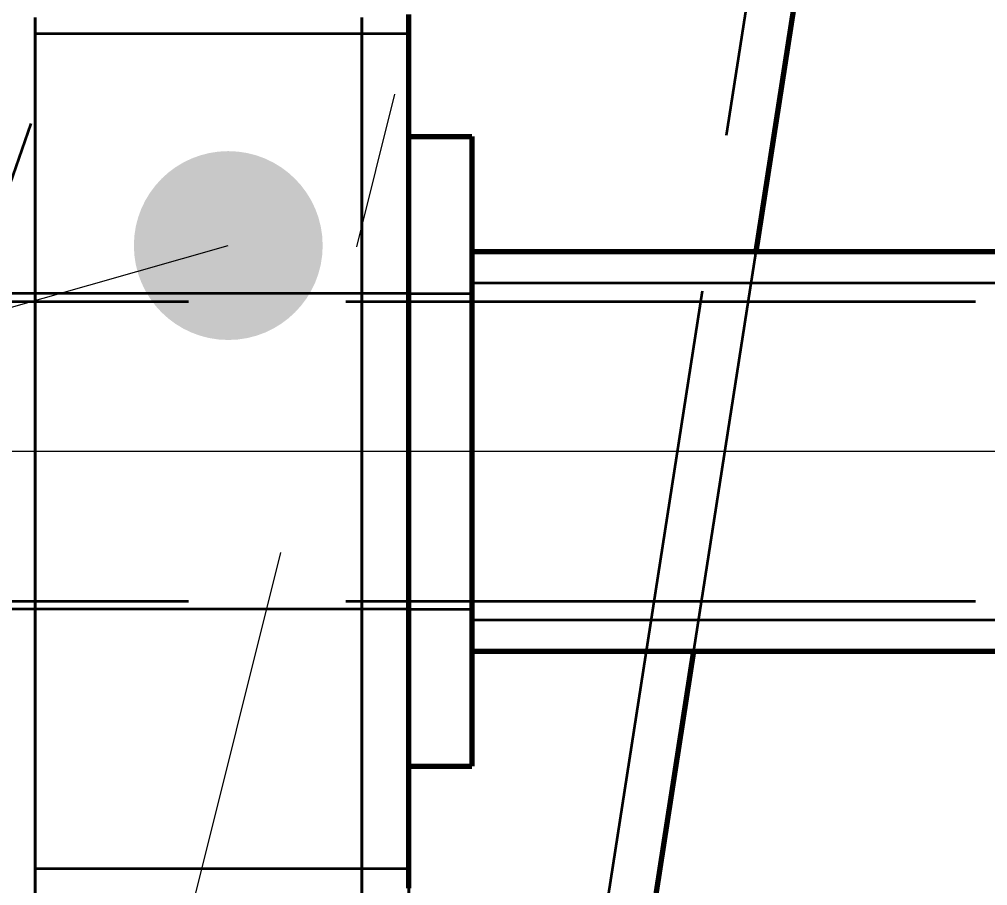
# Model space of a CAD drawing. Header units: millimetres. Extents: x 0 to 2208, y 0 to 420.
# Drawn here: x 70.41 to 76.56, y 156.01 to 161.51 of the extents above; entities that cross this region are included whole.
import ezdxf

# ---------------------------------------------------------------- set-up
doc = ezdxf.new("R2010")
doc.units = ezdxf.units.MM
doc.linetypes.add('IRAM-E-TRAZOS', pattern=[5, 4, -1])
doc.linetypes.add('IRAM-F-TRAZO-PUNTO', pattern=[20, 15, -2, 1, -2])
for name, color, linetype, lineweight in [('01-VISIBLE', 7, 'CONTINUOUS', 70), ('02-OCULTA', 4, 'IRAM-E-TRAZOS', 35), ('03-EJE', 1, 'IRAM-F-TRAZO-PUNTO', 18), ('04-COTA', 3, 'CONTINUOUS', 18), ('08-FINA', 5, 'CONTINUOUS', 18)]:
    doc.layers.add(name, color=color, linetype=linetype, lineweight=lineweight)
doc.styles.add('ISO3098', font='isocpeur.ttf')
doc.dimstyles.new('FLAMA-IRAM', dxfattribs={"dimtxt": 3.5, "dimasz": 3.5, "dimexe": 2, "dimexo": 1.5, "dimgap": 1, "dimtad": 1, "dimdec": 1, "dimtxsty": 'ISO3098', "dimblk": 'IRAM_FLECHA', "dimblk1": 'IRAM_FLECHA', "dimblk2": 'IRAM_FLECHA', "dimcen": 2.5, "dimclrd": 256, "dimclre": 256, "dimclrt": 256, "dimazin": 3, "dimtfac": 1, "dimtmove": 0, "dimatfit": 3, "dimlwd": 18, "dimlwe": 18})

# ---------------------------------------------------------------- blocks, each defined once
blk = doc.blocks.new('IRAM_FLECHA')
blk.add_solid([(0, 0), (-1, 0.125), (-1, -0.125)])

msp = doc.modelspace()

# ---------------------------------------------------------------- hatches: boundary and pattern name
at = {"layer": '08-FINA'}
h = msp.add_hatch(color=7, dxfattribs=at)
h.dxf.hatch_style = 1
edge = h.paths.add_edge_path()
edge.add_arc((71.736, 160.0733), 0.6, 0, 360)

# ---------------------------------------------------------------- linework, layer by layer
at = {"layer": '01-VISIBLE'}
for p, q in [((76.5609, 169.4987), (75.0883, 160.0359)), ((72.8841, 160.7659), (73.2841, 160.7659)), ((73.2841, 160.0359), (107.6841, 160.0359)), ((73.2841, 157.4959), (107.6841, 157.4959)), ((74.6931, 157.4959), (73.4952, 149.798)), ((72.8841, 156.7659), (73.2841, 156.7659))]:
    msp.add_line(p, q, dxfattribs=at)
for points in [[(72.8841, 155.9909), (72.8841, 156.0659), (72.8841, 156.1409), (72.8841, 156.2159), (72.8841, 156.2909), (72.8841, 156.3659), (72.8841, 156.4409), (72.8841, 156.5159), (72.8841, 156.5909), (72.8841, 156.6659), (72.8841, 156.7409), (72.8841, 156.8159), (72.8841, 156.8909), (72.8841, 156.9659), (72.8841, 157.0409), (72.8841, 157.1159), (72.8841, 157.1909), (72.8841, 157.2659), (72.8841, 157.3409), (72.8841, 157.4159), (72.8841, 157.4909), (72.8841, 157.5659), (72.8841, 157.6409), (72.8841, 157.7159), (72.8841, 157.7909), (72.8841, 157.8659), (72.8841, 157.9409), (72.8841, 158.0159), (72.8841, 158.0909), (72.8841, 158.1659), (72.8841, 158.2409), (72.8841, 158.3159), (72.8841, 158.3909), (72.8841, 158.4659), (72.8841, 158.5409), (72.8841, 158.6159), (72.8841, 158.6909), (72.8841, 158.7659), (72.8841, 158.8409), (72.8841, 158.9159), (72.8841, 158.9909), (72.8841, 159.0659), (72.8841, 159.1409), (72.8841, 159.2159), (72.8841, 159.2909), (72.8841, 159.3659), (72.8841, 159.4409), (72.8841, 159.5159), (72.8841, 159.5909), (72.8841, 159.6659), (72.8841, 159.7409), (72.8841, 159.8159), (72.8841, 159.8909), (72.8841, 159.9659), (72.8841, 160.0409), (72.8841, 160.1159), (72.8841, 160.1909), (72.8841, 160.2659), (72.8841, 160.3409), (72.8841, 160.4159), (72.8841, 160.4909), (72.8841, 160.5659), (72.8841, 160.6409), (72.8841, 160.7159), (72.8841, 160.7909), (72.8841, 160.8659), (72.8841, 160.9409), (72.8841, 161.0159), (72.8841, 161.0909), (72.8841, 161.1659), (72.8841, 161.2409), (72.8841, 161.3159), (72.8841, 161.3909), (72.8841, 161.4659), (72.8841, 161.5409)], [(73.2841, 160.7659), (73.2841, 160.7159), (73.2841, 160.6659), (73.2841, 160.6159), (73.2841, 160.5659), (73.2841, 160.5159), (73.2841, 160.4659), (73.2841, 160.4159), (73.2841, 160.3659), (73.2841, 160.3159), (73.2841, 160.2659), (73.2841, 160.2159), (73.2841, 160.1659), (73.2841, 160.1159), (73.2841, 160.0659), (73.2841, 160.0159), (73.2841, 159.9659), (73.2841, 159.9159), (73.2841, 159.8659), (73.2841, 159.8159), (73.2841, 159.7659), (73.2841, 159.7159), (73.2841, 159.6659), (73.2841, 159.6159), (73.2841, 159.5659), (73.2841, 159.5159), (73.2841, 159.4659), (73.2841, 159.4159), (73.2841, 159.3659), (73.2841, 159.3159), (73.2841, 159.2659), (73.2841, 159.2159), (73.2841, 159.1659), (73.2841, 159.1159), (73.2841, 159.0659), (73.2841, 159.0159), (73.2841, 158.9659), (73.2841, 158.9159), (73.2841, 158.8659), (73.2841, 158.8159), (73.2841, 158.7659), (73.2841, 158.7159), (73.2841, 158.6659), (73.2841, 158.6159), (73.2841, 158.5659), (73.2841, 158.5159), (73.2841, 158.4659), (73.2841, 158.4159), (73.2841, 158.3659), (73.2841, 158.3159), (73.2841, 158.2659), (73.2841, 158.2159), (73.2841, 158.1659), (73.2841, 158.1159), (73.2841, 158.0659), (73.2841, 158.0159), (73.2841, 157.9659), (73.2841, 157.9159), (73.2841, 157.8659), (73.2841, 157.8159), (73.2841, 157.7659), (73.2841, 157.7159), (73.2841, 157.6659), (73.2841, 157.6159), (73.2841, 157.5659), (73.2841, 157.5159), (73.2841, 157.4659), (73.2841, 157.4159), (73.2841, 157.3659), (73.2841, 157.3159), (73.2841, 157.2659), (73.2841, 157.2159), (73.2841, 157.1659), (73.2841, 157.1159), (73.2841, 157.0659), (73.2841, 157.0159), (73.2841, 156.9659), (73.2841, 156.9159), (73.2841, 156.8659), (73.2841, 156.8159), (73.2841, 156.7659)]]:
    msp.add_lwpolyline(points, dxfattribs=at)
at = {"layer": '02-OCULTA'}
for p, q in [((73.7617, 170.2942), (67.1883, 151.3703)), ((76.2844, 169.6652), (73.2041, 149.8704)), ((72.8841, 161.4184), (70.5091, 161.4184)), ((75.0883, 160.0359), (74.6931, 157.4959)), ((73.2841, 159.8359), (107.6841, 159.8359)), ((72.8841, 159.7684), (67.8841, 159.7684)), ((72.8841, 159.7684), (73.2841, 159.7684)), ((67.4841, 159.7184), (113.4841, 159.7184)), ((67.4841, 157.8134), (113.4841, 157.8134)), ((72.8841, 157.7634), (67.8841, 157.7634)), ((72.8841, 157.7634), (73.2841, 157.7634)), ((73.2841, 157.6959), (107.6841, 157.6959)), ((72.8841, 156.1134), (70.5091, 156.1134))]:
    msp.add_line(p, q, dxfattribs=at)
for points in [[(72.8841, 161.5409), (72.8841, 161.4659), (72.8841, 161.3909), (72.8841, 161.3159), (72.8841, 161.2409), (72.8841, 161.1659), (72.8841, 161.0909), (72.8841, 161.0159), (72.8841, 160.9409), (72.8841, 160.8659), (72.8841, 160.7909), (72.8841, 160.7159), (72.8841, 160.6409), (72.8841, 160.5659), (72.8841, 160.4909), (72.8841, 160.4159), (72.8841, 160.3409), (72.8841, 160.2659), (72.8841, 160.1909), (72.8841, 160.1159), (72.8841, 160.0409), (72.8841, 159.9659), (72.8841, 159.8909), (72.8841, 159.8159), (72.8841, 159.7409), (72.8841, 159.6659), (72.8841, 159.5909), (72.8841, 159.5159), (72.8841, 159.4409), (72.8841, 159.3659), (72.8841, 159.2909), (72.8841, 159.2159), (72.8841, 159.1409), (72.8841, 159.0659), (72.8841, 158.9909), (72.8841, 158.9159), (72.8841, 158.8409), (72.8841, 158.7659), (72.8841, 158.6909), (72.8841, 158.6159), (72.8841, 158.5409), (72.8841, 158.4659), (72.8841, 158.3909), (72.8841, 158.3159), (72.8841, 158.2409), (72.8841, 158.1659), (72.8841, 158.0909), (72.8841, 158.0159), (72.8841, 157.9409), (72.8841, 157.8659), (72.8841, 157.7909), (72.8841, 157.7159), (72.8841, 157.6409), (72.8841, 157.5659), (72.8841, 157.4909), (72.8841, 157.4159), (72.8841, 157.3409), (72.8841, 157.2659), (72.8841, 157.1909), (72.8841, 157.1159), (72.8841, 157.0409), (72.8841, 156.9659), (72.8841, 156.8909), (72.8841, 156.8159), (72.8841, 156.7409), (72.8841, 156.6659), (72.8841, 156.5909), (72.8841, 156.5159), (72.8841, 156.4409), (72.8841, 156.3659), (72.8841, 156.2909), (72.8841, 156.2159), (72.8841, 156.1409), (72.8841, 156.0659), (72.8841, 155.9909)], [(70.5091, 155.9569), (70.5091, 156.0099), (70.5091, 156.0629), (70.5091, 156.1159), (70.5091, 156.1689), (70.5091, 156.2219), (70.5091, 156.2749), (70.5091, 156.3279), (70.5091, 156.3809), (70.5091, 156.4339), (70.5091, 156.4869), (70.5091, 156.5399), (70.5091, 156.5929), (70.5091, 156.6459), (70.5091, 156.6989), (70.5091, 156.7519), (70.5091, 156.8049), (70.5091, 156.8579), (70.5091, 156.9109), (70.5091, 156.9639), (70.5091, 157.0169), (70.5091, 157.0699), (70.5091, 157.1229), (70.5091, 157.1759), (70.5091, 157.2289), (70.5091, 157.2819), (70.5091, 157.3349), (70.5091, 157.3879), (70.5091, 157.4409), (70.5091, 157.4939), (70.5091, 157.5469), (70.5091, 157.5999), (70.5091, 157.6529), (70.5091, 157.7059), (70.5091, 157.7589), (70.5091, 157.8119), (70.5091, 157.8649), (70.5091, 157.9179), (70.5091, 157.9709), (70.5091, 158.0239), (70.5091, 158.0769), (70.5091, 158.1299), (70.5091, 158.1829), (70.5091, 158.2359), (70.5091, 158.2889), (70.5091, 158.3419), (70.5091, 158.3949), (70.5091, 158.4479), (70.5091, 158.5009), (70.5091, 158.5539), (70.5091, 158.6069), (70.5091, 158.6599), (70.5091, 158.7129), (70.5091, 158.7659), (70.5091, 158.8189), (70.5091, 158.8719), (70.5091, 158.9249), (70.5091, 158.9779), (70.5091, 159.0309), (70.5091, 159.0839), (70.5091, 159.1369), (70.5091, 159.1899), (70.5091, 159.2429), (70.5091, 159.2959), (70.5091, 159.3489), (70.5091, 159.4019), (70.5091, 159.4549), (70.5091, 159.5079), (70.5091, 159.5609), (70.5091, 159.6139), (70.5091, 159.6669), (70.5091, 159.7199), (70.5091, 159.7729), (70.5091, 159.8259), (70.5091, 159.8789), (70.5091, 159.9319), (70.5091, 159.9849), (70.5091, 160.0379), (70.5091, 160.0909), (70.5091, 160.1439), (70.5091, 160.1969), (70.5091, 160.2499), (70.5091, 160.3029), (70.5091, 160.3559), (70.5091, 160.4089), (70.5091, 160.4619), (70.5091, 160.5149), (70.5091, 160.5679), (70.5091, 160.6209), (70.5091, 160.6739), (70.5091, 160.7269), (70.5091, 160.7799), (70.5091, 160.8329), (70.5091, 160.8859), (70.5091, 160.9389), (70.5091, 160.9919), (70.5091, 161.0449), (70.5091, 161.0979), (70.5091, 161.1509), (70.5091, 161.2039), (70.5091, 161.2569), (70.5091, 161.3099), (70.5091, 161.3629), (70.5091, 161.4159), (70.5091, 161.4689), (70.5091, 161.5219)], [(70.5091, 161.5219), (70.5091, 161.4689), (70.5091, 161.4159), (70.5091, 161.3629), (70.5091, 161.3099), (70.5091, 161.2569), (70.5091, 161.2039), (70.5091, 161.1509), (70.5091, 161.0979), (70.5091, 161.0449), (70.5091, 160.9919), (70.5091, 160.9389), (70.5091, 160.8859), (70.5091, 160.8329), (70.5091, 160.7799), (70.5091, 160.7269), (70.5091, 160.6739), (70.5091, 160.6209), (70.5091, 160.5679), (70.5091, 160.5149), (70.5091, 160.4619), (70.5091, 160.4089), (70.5091, 160.3559), (70.5091, 160.3029), (70.5091, 160.2499), (70.5091, 160.1969), (70.5091, 160.1439), (70.5091, 160.0909), (70.5091, 160.0379), (70.5091, 159.9849), (70.5091, 159.9319), (70.5091, 159.8789), (70.5091, 159.8259), (70.5091, 159.7729), (70.5091, 159.7199), (70.5091, 159.6669), (70.5091, 159.6139), (70.5091, 159.5609), (70.5091, 159.5079), (70.5091, 159.4549), (70.5091, 159.4019), (70.5091, 159.3489), (70.5091, 159.2959), (70.5091, 159.2429), (70.5091, 159.1899), (70.5091, 159.1369), (70.5091, 159.0839), (70.5091, 159.0309), (70.5091, 158.9779), (70.5091, 158.9249), (70.5091, 158.8719), (70.5091, 158.8189), (70.5091, 158.7659), (70.5091, 158.7129), (70.5091, 158.6599), (70.5091, 158.6069), (70.5091, 158.5539), (70.5091, 158.5009), (70.5091, 158.4479), (70.5091, 158.3949), (70.5091, 158.3419), (70.5091, 158.2889), (70.5091, 158.2359), (70.5091, 158.1829), (70.5091, 158.1299), (70.5091, 158.0769), (70.5091, 158.0239), (70.5091, 157.9709), (70.5091, 157.9179), (70.5091, 157.8649), (70.5091, 157.8119), (70.5091, 157.7589), (70.5091, 157.7059), (70.5091, 157.6529), (70.5091, 157.5999), (70.5091, 157.5469), (70.5091, 157.4939), (70.5091, 157.4409), (70.5091, 157.3879), (70.5091, 157.3349), (70.5091, 157.2819), (70.5091, 157.2289), (70.5091, 157.1759), (70.5091, 157.1229), (70.5091, 157.0699), (70.5091, 157.0169), (70.5091, 156.9639), (70.5091, 156.9109), (70.5091, 156.8579), (70.5091, 156.8049), (70.5091, 156.7519), (70.5091, 156.6989), (70.5091, 156.6459), (70.5091, 156.5929), (70.5091, 156.5399), (70.5091, 156.4869), (70.5091, 156.4339), (70.5091, 156.3809), (70.5091, 156.3279), (70.5091, 156.2749), (70.5091, 156.2219), (70.5091, 156.1689), (70.5091, 156.1159), (70.5091, 156.0629), (70.5091, 156.0099), (70.5091, 155.9569)], [(72.5841, 155.9569), (72.5841, 156.0099), (72.5841, 156.0629), (72.5841, 156.1159), (72.5841, 156.1689), (72.5841, 156.2219), (72.5841, 156.2749), (72.5841, 156.3279), (72.5841, 156.3809), (72.5841, 156.4339), (72.5841, 156.4869), (72.5841, 156.5399), (72.5841, 156.5929), (72.5841, 156.6459), (72.5841, 156.6989), (72.5841, 156.7519), (72.5841, 156.8049), (72.5841, 156.8579), (72.5841, 156.9109), (72.5841, 156.9639), (72.5841, 157.0169), (72.5841, 157.0699), (72.5841, 157.1229), (72.5841, 157.1759), (72.5841, 157.2289), (72.5841, 157.2819), (72.5841, 157.3349), (72.5841, 157.3879), (72.5841, 157.4409), (72.5841, 157.4939), (72.5841, 157.5469), (72.5841, 157.5999), (72.5841, 157.6529), (72.5841, 157.7059), (72.5841, 157.7589), (72.5841, 157.8119), (72.5841, 157.8649), (72.5841, 157.9179), (72.5841, 157.9709), (72.5841, 158.0239), (72.5841, 158.0769), (72.5841, 158.1299), (72.5841, 158.1829), (72.5841, 158.2359), (72.5841, 158.2889), (72.5841, 158.3419), (72.5841, 158.3949), (72.5841, 158.4479), (72.5841, 158.5009), (72.5841, 158.5539), (72.5841, 158.6069), (72.5841, 158.6599), (72.5841, 158.7129), (72.5841, 158.7659), (72.5841, 158.8189), (72.5841, 158.8719), (72.5841, 158.9249), (72.5841, 158.9779), (72.5841, 159.0309), (72.5841, 159.0839), (72.5841, 159.1369), (72.5841, 159.1899), (72.5841, 159.2429), (72.5841, 159.2959), (72.5841, 159.3489), (72.5841, 159.4019), (72.5841, 159.4549), (72.5841, 159.5079), (72.5841, 159.5609), (72.5841, 159.6139), (72.5841, 159.6669), (72.5841, 159.7199), (72.5841, 159.7729), (72.5841, 159.8259), (72.5841, 159.8789), (72.5841, 159.9319), (72.5841, 159.9849), (72.5841, 160.0379), (72.5841, 160.0909), (72.5841, 160.1439), (72.5841, 160.1969), (72.5841, 160.2499), (72.5841, 160.3029), (72.5841, 160.3559), (72.5841, 160.4089), (72.5841, 160.4619), (72.5841, 160.5149), (72.5841, 160.5679), (72.5841, 160.6209), (72.5841, 160.6739), (72.5841, 160.7269), (72.5841, 160.7799), (72.5841, 160.8329), (72.5841, 160.8859), (72.5841, 160.9389), (72.5841, 160.9919), (72.5841, 161.0449), (72.5841, 161.0979), (72.5841, 161.1509), (72.5841, 161.2039), (72.5841, 161.2569), (72.5841, 161.3099), (72.5841, 161.3629), (72.5841, 161.4159), (72.5841, 161.4689), (72.5841, 161.5219)], [(72.5841, 161.5219), (72.5841, 161.4689), (72.5841, 161.4159), (72.5841, 161.3629), (72.5841, 161.3099), (72.5841, 161.2569), (72.5841, 161.2039), (72.5841, 161.1509), (72.5841, 161.0979), (72.5841, 161.0449), (72.5841, 160.9919), (72.5841, 160.9389), (72.5841, 160.8859), (72.5841, 160.8329), (72.5841, 160.7799), (72.5841, 160.7269), (72.5841, 160.6739), (72.5841, 160.6209), (72.5841, 160.5679), (72.5841, 160.5149), (72.5841, 160.4619), (72.5841, 160.4089), (72.5841, 160.3559), (72.5841, 160.3029), (72.5841, 160.2499), (72.5841, 160.1969), (72.5841, 160.1439), (72.5841, 160.0909), (72.5841, 160.0379), (72.5841, 159.9849), (72.5841, 159.9319), (72.5841, 159.8789), (72.5841, 159.8259), (72.5841, 159.7729), (72.5841, 159.7199), (72.5841, 159.6669), (72.5841, 159.6139), (72.5841, 159.5609), (72.5841, 159.5079), (72.5841, 159.4549), (72.5841, 159.4019), (72.5841, 159.3489), (72.5841, 159.2959), (72.5841, 159.2429), (72.5841, 159.1899), (72.5841, 159.1369), (72.5841, 159.0839), (72.5841, 159.0309), (72.5841, 158.9779), (72.5841, 158.9249), (72.5841, 158.8719), (72.5841, 158.8189), (72.5841, 158.7659), (72.5841, 158.7129), (72.5841, 158.6599), (72.5841, 158.6069), (72.5841, 158.5539), (72.5841, 158.5009), (72.5841, 158.4479), (72.5841, 158.3949), (72.5841, 158.3419), (72.5841, 158.2889), (72.5841, 158.2359), (72.5841, 158.1829), (72.5841, 158.1299), (72.5841, 158.0769), (72.5841, 158.0239), (72.5841, 157.9709), (72.5841, 157.9179), (72.5841, 157.8649), (72.5841, 157.8119), (72.5841, 157.7589), (72.5841, 157.7059), (72.5841, 157.6529), (72.5841, 157.5999), (72.5841, 157.5469), (72.5841, 157.4939), (72.5841, 157.4409), (72.5841, 157.3879), (72.5841, 157.3349), (72.5841, 157.2819), (72.5841, 157.2289), (72.5841, 157.1759), (72.5841, 157.1229), (72.5841, 157.0699), (72.5841, 157.0169), (72.5841, 156.9639), (72.5841, 156.9109), (72.5841, 156.8579), (72.5841, 156.8049), (72.5841, 156.7519), (72.5841, 156.6989), (72.5841, 156.6459), (72.5841, 156.5929), (72.5841, 156.5399), (72.5841, 156.4869), (72.5841, 156.4339), (72.5841, 156.3809), (72.5841, 156.3279), (72.5841, 156.2749), (72.5841, 156.2219), (72.5841, 156.1689), (72.5841, 156.1159), (72.5841, 156.0629), (72.5841, 156.0099), (72.5841, 155.9569)], [(72.5841, 155.9579), (72.5841, 156.0119), (72.5841, 156.0659), (72.5841, 156.1199), (72.5841, 156.1739), (72.5841, 156.2279), (72.5841, 156.2819), (72.5841, 156.3359), (72.5841, 156.3899), (72.5841, 156.4439), (72.5841, 156.4979), (72.5841, 156.5519), (72.5841, 156.6059), (72.5841, 156.6599), (72.5841, 156.7139), (72.5841, 156.7679), (72.5841, 156.8219), (72.5841, 156.8759), (72.5841, 156.9299), (72.5841, 156.9839), (72.5841, 157.0379), (72.5841, 157.0919), (72.5841, 157.1459), (72.5841, 157.1999), (72.5841, 157.2539), (72.5841, 157.3079), (72.5841, 157.3619), (72.5841, 157.4159), (72.5841, 157.4699), (72.5841, 157.5239), (72.5841, 157.5779), (72.5841, 157.6319), (72.5841, 157.6859), (72.5841, 157.7399), (72.5841, 157.7939), (72.5841, 157.8479), (72.5841, 157.9019), (72.5841, 157.9559), (72.5841, 158.0099), (72.5841, 158.0639), (72.5841, 158.1179), (72.5841, 158.1719), (72.5841, 158.2259), (72.5841, 158.2799), (72.5841, 158.3339), (72.5841, 158.3879), (72.5841, 158.4419), (72.5841, 158.4959), (72.5841, 158.5499), (72.5841, 158.6039), (72.5841, 158.6579), (72.5841, 158.7119), (72.5841, 158.7659), (72.5841, 158.8199), (72.5841, 158.8739), (72.5841, 158.9279), (72.5841, 158.9819), (72.5841, 159.0359), (72.5841, 159.0899), (72.5841, 159.1439), (72.5841, 159.1979), (72.5841, 159.2519), (72.5841, 159.3059), (72.5841, 159.3599), (72.5841, 159.4139), (72.5841, 159.4679), (72.5841, 159.5219), (72.5841, 159.5759), (72.5841, 159.6299), (72.5841, 159.6839), (72.5841, 159.7379), (72.5841, 159.7919), (72.5841, 159.8459), (72.5841, 159.8999), (72.5841, 159.9539), (72.5841, 160.0079), (72.5841, 160.0619), (72.5841, 160.1159), (72.5841, 160.1699), (72.5841, 160.2239), (72.5841, 160.2779), (72.5841, 160.3319), (72.5841, 160.3859), (72.5841, 160.4399), (72.5841, 160.4939), (72.5841, 160.5479), (72.5841, 160.6019), (72.5841, 160.6559), (72.5841, 160.7099), (72.5841, 160.7639), (72.5841, 160.8179), (72.5841, 160.8719), (72.5841, 160.9259), (72.5841, 160.9799), (72.5841, 161.0339), (72.5841, 161.0879), (72.5841, 161.1419), (72.5841, 161.1959), (72.5841, 161.2499), (72.5841, 161.3039), (72.5841, 161.3579), (72.5841, 161.4119), (72.5841, 161.4659), (72.5841, 161.5199)], [(72.5841, 161.5199), (72.5841, 161.4659), (72.5841, 161.4119), (72.5841, 161.3579), (72.5841, 161.3039), (72.5841, 161.2499), (72.5841, 161.1959), (72.5841, 161.1419), (72.5841, 161.0879), (72.5841, 161.0339), (72.5841, 160.9799), (72.5841, 160.9259), (72.5841, 160.8719), (72.5841, 160.8179), (72.5841, 160.7639), (72.5841, 160.7099), (72.5841, 160.6559), (72.5841, 160.6019), (72.5841, 160.5479), (72.5841, 160.4939), (72.5841, 160.4399), (72.5841, 160.3859), (72.5841, 160.3319), (72.5841, 160.2779), (72.5841, 160.2239), (72.5841, 160.1699), (72.5841, 160.1159), (72.5841, 160.0619), (72.5841, 160.0079), (72.5841, 159.9539), (72.5841, 159.8999), (72.5841, 159.8459), (72.5841, 159.7919), (72.5841, 159.7379), (72.5841, 159.6839), (72.5841, 159.6299), (72.5841, 159.5759), (72.5841, 159.5219), (72.5841, 159.4679), (72.5841, 159.4139), (72.5841, 159.3599), (72.5841, 159.3059), (72.5841, 159.2519), (72.5841, 159.1979), (72.5841, 159.1439), (72.5841, 159.0899), (72.5841, 159.0359), (72.5841, 158.9819), (72.5841, 158.9279), (72.5841, 158.8739), (72.5841, 158.8199), (72.5841, 158.7659), (72.5841, 158.7119), (72.5841, 158.6579), (72.5841, 158.6039), (72.5841, 158.5499), (72.5841, 158.4959), (72.5841, 158.4419), (72.5841, 158.3879), (72.5841, 158.3339), (72.5841, 158.2799), (72.5841, 158.2259), (72.5841, 158.1719), (72.5841, 158.1179), (72.5841, 158.0639), (72.5841, 158.0099), (72.5841, 157.9559), (72.5841, 157.9019), (72.5841, 157.8479), (72.5841, 157.7939), (72.5841, 157.7399), (72.5841, 157.6859), (72.5841, 157.6319), (72.5841, 157.5779), (72.5841, 157.5239), (72.5841, 157.4699), (72.5841, 157.4159), (72.5841, 157.3619), (72.5841, 157.3079), (72.5841, 157.2539), (72.5841, 157.1999), (72.5841, 157.1459), (72.5841, 157.0919), (72.5841, 157.0379), (72.5841, 156.9839), (72.5841, 156.9299), (72.5841, 156.8759), (72.5841, 156.8219), (72.5841, 156.7679), (72.5841, 156.7139), (72.5841, 156.6599), (72.5841, 156.6059), (72.5841, 156.5519), (72.5841, 156.4979), (72.5841, 156.4439), (72.5841, 156.3899), (72.5841, 156.3359), (72.5841, 156.2819), (72.5841, 156.2279), (72.5841, 156.1739), (72.5841, 156.1199), (72.5841, 156.0659), (72.5841, 156.0119), (72.5841, 155.9579)], [(72.8841, 155.9579), (72.8841, 156.0119), (72.8841, 156.0659), (72.8841, 156.1199), (72.8841, 156.1739), (72.8841, 156.2279), (72.8841, 156.2819), (72.8841, 156.3359), (72.8841, 156.3899), (72.8841, 156.4439), (72.8841, 156.4979), (72.8841, 156.5519), (72.8841, 156.6059), (72.8841, 156.6599), (72.8841, 156.7139), (72.8841, 156.7679), (72.8841, 156.8219), (72.8841, 156.8759), (72.8841, 156.9299), (72.8841, 156.9839), (72.8841, 157.0379), (72.8841, 157.0919), (72.8841, 157.1459), (72.8841, 157.1999), (72.8841, 157.2539), (72.8841, 157.3079), (72.8841, 157.3619), (72.8841, 157.4159), (72.8841, 157.4699), (72.8841, 157.5239), (72.8841, 157.5779), (72.8841, 157.6319), (72.8841, 157.6859), (72.8841, 157.7399), (72.8841, 157.7939), (72.8841, 157.8479), (72.8841, 157.9019), (72.8841, 157.9559), (72.8841, 158.0099), (72.8841, 158.0639), (72.8841, 158.1179), (72.8841, 158.1719), (72.8841, 158.2259), (72.8841, 158.2799), (72.8841, 158.3339), (72.8841, 158.3879), (72.8841, 158.4419), (72.8841, 158.4959), (72.8841, 158.5499), (72.8841, 158.6039), (72.8841, 158.6579), (72.8841, 158.7119), (72.8841, 158.7659), (72.8841, 158.8199), (72.8841, 158.8739), (72.8841, 158.9279), (72.8841, 158.9819), (72.8841, 159.0359), (72.8841, 159.0899), (72.8841, 159.1439), (72.8841, 159.1979), (72.8841, 159.2519), (72.8841, 159.3059), (72.8841, 159.3599), (72.8841, 159.4139), (72.8841, 159.4679), (72.8841, 159.5219), (72.8841, 159.5759), (72.8841, 159.6299), (72.8841, 159.6839), (72.8841, 159.7379), (72.8841, 159.7919), (72.8841, 159.8459), (72.8841, 159.8999), (72.8841, 159.9539), (72.8841, 160.0079), (72.8841, 160.0619), (72.8841, 160.1159), (72.8841, 160.1699), (72.8841, 160.2239), (72.8841, 160.2779), (72.8841, 160.3319), (72.8841, 160.3859), (72.8841, 160.4399), (72.8841, 160.4939), (72.8841, 160.5479), (72.8841, 160.6019), (72.8841, 160.6559), (72.8841, 160.7099), (72.8841, 160.7639), (72.8841, 160.8179), (72.8841, 160.8719), (72.8841, 160.9259), (72.8841, 160.9799), (72.8841, 161.0339), (72.8841, 161.0879), (72.8841, 161.1419), (72.8841, 161.1959), (72.8841, 161.2499), (72.8841, 161.3039), (72.8841, 161.3579), (72.8841, 161.4119), (72.8841, 161.4659), (72.8841, 161.5199)], [(72.8841, 161.5199), (72.8841, 161.4659), (72.8841, 161.4119), (72.8841, 161.3579), (72.8841, 161.3039), (72.8841, 161.2499), (72.8841, 161.1959), (72.8841, 161.1419), (72.8841, 161.0879), (72.8841, 161.0339), (72.8841, 160.9799), (72.8841, 160.9259), (72.8841, 160.8719), (72.8841, 160.8179), (72.8841, 160.7639), (72.8841, 160.7099), (72.8841, 160.6559), (72.8841, 160.6019), (72.8841, 160.5479), (72.8841, 160.4939), (72.8841, 160.4399), (72.8841, 160.3859), (72.8841, 160.3319), (72.8841, 160.2779), (72.8841, 160.2239), (72.8841, 160.1699), (72.8841, 160.1159), (72.8841, 160.0619), (72.8841, 160.0079), (72.8841, 159.9539), (72.8841, 159.8999), (72.8841, 159.8459), (72.8841, 159.7919), (72.8841, 159.7379), (72.8841, 159.6839), (72.8841, 159.6299), (72.8841, 159.5759), (72.8841, 159.5219), (72.8841, 159.4679), (72.8841, 159.4139), (72.8841, 159.3599), (72.8841, 159.3059), (72.8841, 159.2519), (72.8841, 159.1979), (72.8841, 159.1439), (72.8841, 159.0899), (72.8841, 159.0359), (72.8841, 158.9819), (72.8841, 158.9279), (72.8841, 158.8739), (72.8841, 158.8199), (72.8841, 158.7659), (72.8841, 158.7119), (72.8841, 158.6579), (72.8841, 158.6039), (72.8841, 158.5499), (72.8841, 158.4959), (72.8841, 158.4419), (72.8841, 158.3879), (72.8841, 158.3339), (72.8841, 158.2799), (72.8841, 158.2259), (72.8841, 158.1719), (72.8841, 158.1179), (72.8841, 158.0639), (72.8841, 158.0099), (72.8841, 157.9559), (72.8841, 157.9019), (72.8841, 157.8479), (72.8841, 157.7939), (72.8841, 157.7399), (72.8841, 157.6859), (72.8841, 157.6319), (72.8841, 157.5779), (72.8841, 157.5239), (72.8841, 157.4699), (72.8841, 157.4159), (72.8841, 157.3619), (72.8841, 157.3079), (72.8841, 157.2539), (72.8841, 157.1999), (72.8841, 157.1459), (72.8841, 157.0919), (72.8841, 157.0379), (72.8841, 156.9839), (72.8841, 156.9299), (72.8841, 156.8759), (72.8841, 156.8219), (72.8841, 156.7679), (72.8841, 156.7139), (72.8841, 156.6599), (72.8841, 156.6059), (72.8841, 156.5519), (72.8841, 156.4979), (72.8841, 156.4439), (72.8841, 156.3899), (72.8841, 156.3359), (72.8841, 156.2819), (72.8841, 156.2279), (72.8841, 156.1739), (72.8841, 156.1199), (72.8841, 156.0659), (72.8841, 156.0119), (72.8841, 155.9579)], [(70.5091, 156.1134), (70.5091, 156.1635), (70.5091, 156.2135), (70.5091, 156.2636), (70.5091, 156.3136), (70.5091, 156.3637), (70.5091, 156.4137), (70.5091, 156.4638), (70.5091, 156.5138), (70.5091, 156.5639), (70.5091, 156.6139), (70.5091, 156.664), (70.5091, 156.714), (70.5091, 156.7641), (70.5091, 156.8141), (70.5091, 156.8641), (70.5091, 156.9142), (70.5091, 156.9642), (70.5091, 157.0143), (70.5091, 157.0643), (70.5091, 157.1144), (70.5091, 157.1644), (70.5091, 157.2145), (70.5091, 157.2645), (70.5091, 157.3146), (70.5091, 157.3646), (70.5091, 157.4147), (70.5091, 157.4647), (70.5091, 157.5148), (70.5091, 157.5648), (70.5091, 157.6149), (70.5091, 157.6649), (70.5091, 157.7149), (70.5091, 157.765), (70.5091, 157.815), (70.5091, 157.8651), (70.5091, 157.9151), (70.5091, 157.9652), (70.5091, 158.0152), (70.5091, 158.0653), (70.5091, 158.1153), (70.5091, 158.1654), (70.5091, 158.2154), (70.5091, 158.2655), (70.5091, 158.3155), (70.5091, 158.3656), (70.5091, 158.4156), (70.5091, 158.4657), (70.5091, 158.5157), (70.5091, 158.5657), (70.5091, 158.6158), (70.5091, 158.6658), (70.5091, 158.7159), (70.5091, 158.7659), (70.5091, 158.816), (70.5091, 158.866), (70.5091, 158.9161), (70.5091, 158.9661), (70.5091, 159.0162), (70.5091, 159.0662), (70.5091, 159.1163), (70.5091, 159.1663), (70.5091, 159.2164), (70.5091, 159.2664), (70.5091, 159.3165), (70.5091, 159.3665), (70.5091, 159.4166), (70.5091, 159.4666), (70.5091, 159.5166), (70.5091, 159.5667), (70.5091, 159.6167), (70.5091, 159.6668), (70.5091, 159.7168), (70.5091, 159.7669), (70.5091, 159.8169), (70.5091, 159.867), (70.5091, 159.917), (70.5091, 159.9671), (70.5091, 160.0171), (70.5091, 160.0672), (70.5091, 160.1172), (70.5091, 160.1673), (70.5091, 160.2173), (70.5091, 160.2674), (70.5091, 160.3174), (70.5091, 160.3674), (70.5091, 160.4175), (70.5091, 160.4675), (70.5091, 160.5176), (70.5091, 160.5676), (70.5091, 160.6177), (70.5091, 160.6677), (70.5091, 160.7178), (70.5091, 160.7678), (70.5091, 160.8179), (70.5091, 160.8679), (70.5091, 160.918), (70.5091, 160.968), (70.5091, 161.0181), (70.5091, 161.0681), (70.5091, 161.1182), (70.5091, 161.1682), (70.5091, 161.2182), (70.5091, 161.2683), (70.5091, 161.3183), (70.5091, 161.3684), (70.5091, 161.4184)], [(70.5091, 161.4184), (70.5091, 161.3684), (70.5091, 161.3183), (70.5091, 161.2683), (70.5091, 161.2182), (70.5091, 161.1682), (70.5091, 161.1182), (70.5091, 161.0681), (70.5091, 161.0181), (70.5091, 160.968), (70.5091, 160.918), (70.5091, 160.8679), (70.5091, 160.8179), (70.5091, 160.7678), (70.5091, 160.7178), (70.5091, 160.6677), (70.5091, 160.6177), (70.5091, 160.5676), (70.5091, 160.5176), (70.5091, 160.4675), (70.5091, 160.4175), (70.5091, 160.3674), (70.5091, 160.3174), (70.5091, 160.2674), (70.5091, 160.2173), (70.5091, 160.1673), (70.5091, 160.1172), (70.5091, 160.0672), (70.5091, 160.0171), (70.5091, 159.9671), (70.5091, 159.917), (70.5091, 159.867), (70.5091, 159.8169), (70.5091, 159.7669), (70.5091, 159.7168), (70.5091, 159.6668), (70.5091, 159.6167), (70.5091, 159.5667), (70.5091, 159.5166), (70.5091, 159.4666), (70.5091, 159.4166), (70.5091, 159.3665), (70.5091, 159.3165), (70.5091, 159.2664), (70.5091, 159.2164), (70.5091, 159.1663), (70.5091, 159.1163), (70.5091, 159.0662), (70.5091, 159.0162), (70.5091, 158.9661), (70.5091, 158.9161), (70.5091, 158.866), (70.5091, 158.816), (70.5091, 158.7659), (70.5091, 158.7159), (70.5091, 158.6658), (70.5091, 158.6158), (70.5091, 158.5657), (70.5091, 158.5157), (70.5091, 158.4657), (70.5091, 158.4156), (70.5091, 158.3656), (70.5091, 158.3155), (70.5091, 158.2655), (70.5091, 158.2154), (70.5091, 158.1654), (70.5091, 158.1153), (70.5091, 158.0653), (70.5091, 158.0152), (70.5091, 157.9652), (70.5091, 157.9151), (70.5091, 157.8651), (70.5091, 157.815), (70.5091, 157.765), (70.5091, 157.7149), (70.5091, 157.6649), (70.5091, 157.6149), (70.5091, 157.5648), (70.5091, 157.5148), (70.5091, 157.4647), (70.5091, 157.4147), (70.5091, 157.3646), (70.5091, 157.3146), (70.5091, 157.2645), (70.5091, 157.2145), (70.5091, 157.1644), (70.5091, 157.1144), (70.5091, 157.0643), (70.5091, 157.0143), (70.5091, 156.9642), (70.5091, 156.9142), (70.5091, 156.8641), (70.5091, 156.8141), (70.5091, 156.7641), (70.5091, 156.714), (70.5091, 156.664), (70.5091, 156.6139), (70.5091, 156.5639), (70.5091, 156.5138), (70.5091, 156.4638), (70.5091, 156.4137), (70.5091, 156.3637), (70.5091, 156.3136), (70.5091, 156.2636), (70.5091, 156.2135), (70.5091, 156.1635), (70.5091, 156.1134)], [(72.8841, 156.1134), (72.8841, 156.1635), (72.8841, 156.2135), (72.8841, 156.2636), (72.8841, 156.3136), (72.8841, 156.3637), (72.8841, 156.4137), (72.8841, 156.4638), (72.8841, 156.5138), (72.8841, 156.5639), (72.8841, 156.6139), (72.8841, 156.664), (72.8841, 156.714), (72.8841, 156.7641), (72.8841, 156.8141), (72.8841, 156.8641), (72.8841, 156.9142), (72.8841, 156.9642), (72.8841, 157.0143), (72.8841, 157.0643), (72.8841, 157.1144), (72.8841, 157.1644), (72.8841, 157.2145), (72.8841, 157.2645), (72.8841, 157.3146), (72.8841, 157.3646), (72.8841, 157.4147), (72.8841, 157.4647), (72.8841, 157.5148), (72.8841, 157.5648), (72.8841, 157.6149), (72.8841, 157.6649), (72.8841, 157.7149), (72.8841, 157.765), (72.8841, 157.815), (72.8841, 157.8651), (72.8841, 157.9151), (72.8841, 157.9652), (72.8841, 158.0152), (72.8841, 158.0653), (72.8841, 158.1153), (72.8841, 158.1654), (72.8841, 158.2154), (72.8841, 158.2655), (72.8841, 158.3155), (72.8841, 158.3656), (72.8841, 158.4156), (72.8841, 158.4657), (72.8841, 158.5157), (72.8841, 158.5657), (72.8841, 158.6158), (72.8841, 158.6658), (72.8841, 158.7159), (72.8841, 158.7659), (72.8841, 158.816), (72.8841, 158.866), (72.8841, 158.9161), (72.8841, 158.9661), (72.8841, 159.0162), (72.8841, 159.0662), (72.8841, 159.1163), (72.8841, 159.1663), (72.8841, 159.2164), (72.8841, 159.2664), (72.8841, 159.3165), (72.8841, 159.3665), (72.8841, 159.4166), (72.8841, 159.4666), (72.8841, 159.5166), (72.8841, 159.5667), (72.8841, 159.6167), (72.8841, 159.6668), (72.8841, 159.7168), (72.8841, 159.7669), (72.8841, 159.8169), (72.8841, 159.867), (72.8841, 159.917), (72.8841, 159.9671), (72.8841, 160.0171), (72.8841, 160.0672), (72.8841, 160.1172), (72.8841, 160.1673), (72.8841, 160.2173), (72.8841, 160.2674), (72.8841, 160.3174), (72.8841, 160.3674), (72.8841, 160.4175), (72.8841, 160.4675), (72.8841, 160.5176), (72.8841, 160.5676), (72.8841, 160.6177), (72.8841, 160.6677), (72.8841, 160.7178), (72.8841, 160.7678), (72.8841, 160.8179), (72.8841, 160.8679), (72.8841, 160.918), (72.8841, 160.968), (72.8841, 161.0181), (72.8841, 161.0681), (72.8841, 161.1182), (72.8841, 161.1682), (72.8841, 161.2182), (72.8841, 161.2683), (72.8841, 161.3183), (72.8841, 161.3684), (72.8841, 161.4184)], [(72.8841, 161.4184), (72.8841, 161.3684), (72.8841, 161.3183), (72.8841, 161.2683), (72.8841, 161.2182), (72.8841, 161.1682), (72.8841, 161.1182), (72.8841, 161.0681), (72.8841, 161.0181), (72.8841, 160.968), (72.8841, 160.918), (72.8841, 160.8679), (72.8841, 160.8179), (72.8841, 160.7678), (72.8841, 160.7178), (72.8841, 160.6677), (72.8841, 160.6177), (72.8841, 160.5676), (72.8841, 160.5176), (72.8841, 160.4675), (72.8841, 160.4175), (72.8841, 160.3674), (72.8841, 160.3174), (72.8841, 160.2674), (72.8841, 160.2173), (72.8841, 160.1673), (72.8841, 160.1172), (72.8841, 160.0672), (72.8841, 160.0171), (72.8841, 159.9671), (72.8841, 159.917), (72.8841, 159.867), (72.8841, 159.8169), (72.8841, 159.7669), (72.8841, 159.7168), (72.8841, 159.6668), (72.8841, 159.6167), (72.8841, 159.5667), (72.8841, 159.5166), (72.8841, 159.4666), (72.8841, 159.4166), (72.8841, 159.3665), (72.8841, 159.3165), (72.8841, 159.2664), (72.8841, 159.2164), (72.8841, 159.1663), (72.8841, 159.1163), (72.8841, 159.0662), (72.8841, 159.0162), (72.8841, 158.9661), (72.8841, 158.9161), (72.8841, 158.866), (72.8841, 158.816), (72.8841, 158.7659), (72.8841, 158.7159), (72.8841, 158.6658), (72.8841, 158.6158), (72.8841, 158.5657), (72.8841, 158.5157), (72.8841, 158.4657), (72.8841, 158.4156), (72.8841, 158.3656), (72.8841, 158.3155), (72.8841, 158.2655), (72.8841, 158.2154), (72.8841, 158.1654), (72.8841, 158.1153), (72.8841, 158.0653), (72.8841, 158.0152), (72.8841, 157.9652), (72.8841, 157.9151), (72.8841, 157.8651), (72.8841, 157.815), (72.8841, 157.765), (72.8841, 157.7149), (72.8841, 157.6649), (72.8841, 157.6149), (72.8841, 157.5648), (72.8841, 157.5148), (72.8841, 157.4647), (72.8841, 157.4147), (72.8841, 157.3646), (72.8841, 157.3146), (72.8841, 157.2645), (72.8841, 157.2145), (72.8841, 157.1644), (72.8841, 157.1144), (72.8841, 157.0643), (72.8841, 157.0143), (72.8841, 156.9642), (72.8841, 156.9142), (72.8841, 156.8641), (72.8841, 156.8141), (72.8841, 156.7641), (72.8841, 156.714), (72.8841, 156.664), (72.8841, 156.6139), (72.8841, 156.5639), (72.8841, 156.5138), (72.8841, 156.4638), (72.8841, 156.4137), (72.8841, 156.3637), (72.8841, 156.3136), (72.8841, 156.2636), (72.8841, 156.2135), (72.8841, 156.1635), (72.8841, 156.1134)], [(72.8841, 160.7659), (72.8841, 160.7159), (72.8841, 160.6659), (72.8841, 160.6159), (72.8841, 160.5659), (72.8841, 160.5159), (72.8841, 160.4659), (72.8841, 160.4159), (72.8841, 160.3659), (72.8841, 160.3159), (72.8841, 160.2659), (72.8841, 160.2159), (72.8841, 160.1659), (72.8841, 160.1159), (72.8841, 160.0659), (72.8841, 160.0159), (72.8841, 159.9659), (72.8841, 159.9159), (72.8841, 159.8659), (72.8841, 159.8159), (72.8841, 159.7659), (72.8841, 159.7159), (72.8841, 159.6659), (72.8841, 159.6159), (72.8841, 159.5659), (72.8841, 159.5159), (72.8841, 159.4659), (72.8841, 159.4159), (72.8841, 159.3659), (72.8841, 159.3159), (72.8841, 159.2659), (72.8841, 159.2159), (72.8841, 159.1659), (72.8841, 159.1159), (72.8841, 159.0659), (72.8841, 159.0159), (72.8841, 158.9659), (72.8841, 158.9159), (72.8841, 158.8659), (72.8841, 158.8159), (72.8841, 158.7659), (72.8841, 158.7159), (72.8841, 158.6659), (72.8841, 158.6159), (72.8841, 158.5659), (72.8841, 158.5159), (72.8841, 158.4659), (72.8841, 158.4159), (72.8841, 158.3659), (72.8841, 158.3159), (72.8841, 158.2659), (72.8841, 158.2159), (72.8841, 158.1659), (72.8841, 158.1159), (72.8841, 158.0659), (72.8841, 158.0159), (72.8841, 157.9659), (72.8841, 157.9159), (72.8841, 157.8659), (72.8841, 157.8159), (72.8841, 157.7659), (72.8841, 157.7159), (72.8841, 157.6659), (72.8841, 157.6159), (72.8841, 157.5659), (72.8841, 157.5159), (72.8841, 157.4659), (72.8841, 157.4159), (72.8841, 157.3659), (72.8841, 157.3159), (72.8841, 157.2659), (72.8841, 157.2159), (72.8841, 157.1659), (72.8841, 157.1159), (72.8841, 157.0659), (72.8841, 157.0159), (72.8841, 156.9659), (72.8841, 156.9159), (72.8841, 156.8659), (72.8841, 156.8159), (72.8841, 156.7659)], [(72.8841, 156.7659), (72.8841, 156.8159), (72.8841, 156.8659), (72.8841, 156.9159), (72.8841, 156.9659), (72.8841, 157.0159), (72.8841, 157.0659), (72.8841, 157.1159), (72.8841, 157.1659), (72.8841, 157.2159), (72.8841, 157.2659), (72.8841, 157.3159), (72.8841, 157.3659), (72.8841, 157.4159), (72.8841, 157.4659), (72.8841, 157.5159), (72.8841, 157.5659), (72.8841, 157.6159), (72.8841, 157.6659), (72.8841, 157.7159), (72.8841, 157.7659), (72.8841, 157.8159), (72.8841, 157.8659), (72.8841, 157.9159), (72.8841, 157.9659), (72.8841, 158.0159), (72.8841, 158.0659), (72.8841, 158.1159), (72.8841, 158.1659), (72.8841, 158.2159), (72.8841, 158.2659), (72.8841, 158.3159), (72.8841, 158.3659), (72.8841, 158.4159), (72.8841, 158.4659), (72.8841, 158.5159), (72.8841, 158.5659), (72.8841, 158.6159), (72.8841, 158.6659), (72.8841, 158.7159), (72.8841, 158.7659), (72.8841, 158.8159), (72.8841, 158.8659), (72.8841, 158.9159), (72.8841, 158.9659), (72.8841, 159.0159), (72.8841, 159.0659), (72.8841, 159.1159), (72.8841, 159.1659), (72.8841, 159.2159), (72.8841, 159.2659), (72.8841, 159.3159), (72.8841, 159.3659), (72.8841, 159.4159), (72.8841, 159.4659), (72.8841, 159.5159), (72.8841, 159.5659), (72.8841, 159.6159), (72.8841, 159.6659), (72.8841, 159.7159), (72.8841, 159.7659), (72.8841, 159.8159), (72.8841, 159.8659), (72.8841, 159.9159), (72.8841, 159.9659), (72.8841, 160.0159), (72.8841, 160.0659), (72.8841, 160.1159), (72.8841, 160.1659), (72.8841, 160.2159), (72.8841, 160.2659), (72.8841, 160.3159), (72.8841, 160.3659), (72.8841, 160.4159), (72.8841, 160.4659), (72.8841, 160.5159), (72.8841, 160.5659), (72.8841, 160.6159), (72.8841, 160.6659), (72.8841, 160.7159), (72.8841, 160.7659)], [(73.2841, 156.7659), (73.2841, 156.8159), (73.2841, 156.8659), (73.2841, 156.9159), (73.2841, 156.9659), (73.2841, 157.0159), (73.2841, 157.0659), (73.2841, 157.1159), (73.2841, 157.1659), (73.2841, 157.2159), (73.2841, 157.2659), (73.2841, 157.3159), (73.2841, 157.3659), (73.2841, 157.4159), (73.2841, 157.4659), (73.2841, 157.5159), (73.2841, 157.5659), (73.2841, 157.6159), (73.2841, 157.6659), (73.2841, 157.7159), (73.2841, 157.7659), (73.2841, 157.8159), (73.2841, 157.8659), (73.2841, 157.9159), (73.2841, 157.9659), (73.2841, 158.0159), (73.2841, 158.0659), (73.2841, 158.1159), (73.2841, 158.1659), (73.2841, 158.2159), (73.2841, 158.2659), (73.2841, 158.3159), (73.2841, 158.3659), (73.2841, 158.4159), (73.2841, 158.4659), (73.2841, 158.5159), (73.2841, 158.5659), (73.2841, 158.6159), (73.2841, 158.6659), (73.2841, 158.7159), (73.2841, 158.7659), (73.2841, 158.8159), (73.2841, 158.8659), (73.2841, 158.9159), (73.2841, 158.9659), (73.2841, 159.0159), (73.2841, 159.0659), (73.2841, 159.1159), (73.2841, 159.1659), (73.2841, 159.2159), (73.2841, 159.2659), (73.2841, 159.3159), (73.2841, 159.3659), (73.2841, 159.4159), (73.2841, 159.4659), (73.2841, 159.5159), (73.2841, 159.5659), (73.2841, 159.6159), (73.2841, 159.6659), (73.2841, 159.7159), (73.2841, 159.7659), (73.2841, 159.8159), (73.2841, 159.8659), (73.2841, 159.9159), (73.2841, 159.9659), (73.2841, 160.0159), (73.2841, 160.0659), (73.2841, 160.1159), (73.2841, 160.1659), (73.2841, 160.2159), (73.2841, 160.2659), (73.2841, 160.3159), (73.2841, 160.3659), (73.2841, 160.4159), (73.2841, 160.4659), (73.2841, 160.5159), (73.2841, 160.5659), (73.2841, 160.6159), (73.2841, 160.6659), (73.2841, 160.7159), (73.2841, 160.7659)], [(73.2841, 160.0359), (73.2841, 159.9851), (73.2841, 159.9343), (73.2841, 159.8835), (73.2841, 159.8327), (73.2841, 159.7819), (73.2841, 159.7311), (73.2841, 159.6803), (73.2841, 159.6295), (73.2841, 159.5787), (73.2841, 159.5279), (73.2841, 159.4771), (73.2841, 159.4263), (73.2841, 159.3755), (73.2841, 159.3247), (73.2841, 159.2739), (73.2841, 159.2231), (73.2841, 159.1723), (73.2841, 159.1215), (73.2841, 159.0707), (73.2841, 159.0199), (73.2841, 158.9691), (73.2841, 158.9183), (73.2841, 158.8675), (73.2841, 158.8167), (73.2841, 158.7659), (73.2841, 158.7151), (73.2841, 158.6643), (73.2841, 158.6135), (73.2841, 158.5627), (73.2841, 158.5119), (73.2841, 158.4611), (73.2841, 158.4103), (73.2841, 158.3595), (73.2841, 158.3087), (73.2841, 158.2579), (73.2841, 158.2071), (73.2841, 158.1563), (73.2841, 158.1055), (73.2841, 158.0547), (73.2841, 158.0039), (73.2841, 157.9531), (73.2841, 157.9023), (73.2841, 157.8515), (73.2841, 157.8007), (73.2841, 157.7499), (73.2841, 157.6991), (73.2841, 157.6483), (73.2841, 157.5975), (73.2841, 157.5467), (73.2841, 157.4959)], [(73.2841, 157.4959), (73.2841, 157.5467), (73.2841, 157.5975), (73.2841, 157.6483), (73.2841, 157.6991), (73.2841, 157.7499), (73.2841, 157.8007), (73.2841, 157.8515), (73.2841, 157.9023), (73.2841, 157.9531), (73.2841, 158.0039), (73.2841, 158.0547), (73.2841, 158.1055), (73.2841, 158.1563), (73.2841, 158.2071), (73.2841, 158.2579), (73.2841, 158.3087), (73.2841, 158.3595), (73.2841, 158.4103), (73.2841, 158.4611), (73.2841, 158.5119), (73.2841, 158.5627), (73.2841, 158.6135), (73.2841, 158.6643), (73.2841, 158.7151), (73.2841, 158.7659), (73.2841, 158.8167), (73.2841, 158.8675), (73.2841, 158.9183), (73.2841, 158.9691), (73.2841, 159.0199), (73.2841, 159.0707), (73.2841, 159.1215), (73.2841, 159.1723), (73.2841, 159.2231), (73.2841, 159.2739), (73.2841, 159.3247), (73.2841, 159.3755), (73.2841, 159.4263), (73.2841, 159.4771), (73.2841, 159.5279), (73.2841, 159.5787), (73.2841, 159.6295), (73.2841, 159.6803), (73.2841, 159.7311), (73.2841, 159.7819), (73.2841, 159.8327), (73.2841, 159.8835), (73.2841, 159.9343), (73.2841, 159.9851), (73.2841, 160.0359)], [(73.2841, 159.8359), (73.2841, 159.785), (73.2841, 159.734), (73.2841, 159.6831), (73.2841, 159.6321), (73.2841, 159.5812), (73.2841, 159.5302), (73.2841, 159.4793), (73.2841, 159.4283), (73.2841, 159.3774), (73.2841, 159.3264), (73.2841, 159.2755), (73.2841, 159.2245), (73.2841, 159.1736), (73.2841, 159.1226), (73.2841, 159.0717), (73.2841, 159.0207), (73.2841, 158.9697), (73.2841, 158.9188), (73.2841, 158.8678), (73.2841, 158.8169), (73.2841, 158.7659), (73.2841, 158.715), (73.2841, 158.664), (73.2841, 158.6131), (73.2841, 158.5621), (73.2841, 158.5112), (73.2841, 158.4602), (73.2841, 158.4093), (73.2841, 158.3583), (73.2841, 158.3074), (73.2841, 158.2564), (73.2841, 158.2055), (73.2841, 158.1545), (73.2841, 158.1036), (73.2841, 158.0526), (73.2841, 158.0017), (73.2841, 157.9507), (73.2841, 157.8997), (73.2841, 157.8488), (73.2841, 157.7978), (73.2841, 157.7469), (73.2841, 157.6959)], [(73.2841, 157.6959), (73.2841, 157.7469), (73.2841, 157.7978), (73.2841, 157.8488), (73.2841, 157.8997), (73.2841, 157.9507), (73.2841, 158.0017), (73.2841, 158.0526), (73.2841, 158.1036), (73.2841, 158.1545), (73.2841, 158.2055), (73.2841, 158.2564), (73.2841, 158.3074), (73.2841, 158.3583), (73.2841, 158.4093), (73.2841, 158.4602), (73.2841, 158.5112), (73.2841, 158.5621), (73.2841, 158.6131), (73.2841, 158.664), (73.2841, 158.715), (73.2841, 158.7659), (73.2841, 158.8169), (73.2841, 158.8678), (73.2841, 158.9188), (73.2841, 158.9697), (73.2841, 159.0207), (73.2841, 159.0717), (73.2841, 159.1226), (73.2841, 159.1736), (73.2841, 159.2245), (73.2841, 159.2755), (73.2841, 159.3264), (73.2841, 159.3774), (73.2841, 159.4283), (73.2841, 159.4793), (73.2841, 159.5302), (73.2841, 159.5812), (73.2841, 159.6321), (73.2841, 159.6831), (73.2841, 159.734), (73.2841, 159.785), (73.2841, 159.8359)], [(72.8841, 157.7634), (72.8841, 157.8136), (72.8841, 157.8637), (72.8841, 157.9138), (72.8841, 157.9639), (72.8841, 158.0141), (72.8841, 158.0642), (72.8841, 158.1143), (72.8841, 158.1644), (72.8841, 158.2146), (72.8841, 158.2647), (72.8841, 158.3148), (72.8841, 158.3649), (72.8841, 158.4151), (72.8841, 158.4652), (72.8841, 158.5153), (72.8841, 158.5654), (72.8841, 158.6156), (72.8841, 158.6657), (72.8841, 158.7158), (72.8841, 158.7659), (72.8841, 158.8161), (72.8841, 158.8662), (72.8841, 158.9163), (72.8841, 158.9664), (72.8841, 159.0166), (72.8841, 159.0667), (72.8841, 159.1168), (72.8841, 159.1669), (72.8841, 159.2171), (72.8841, 159.2672), (72.8841, 159.3173), (72.8841, 159.3674), (72.8841, 159.4176), (72.8841, 159.4677), (72.8841, 159.5178), (72.8841, 159.5679), (72.8841, 159.6181), (72.8841, 159.6682), (72.8841, 159.7183), (72.8841, 159.7684)], [(72.8841, 159.7684), (72.8841, 159.7183), (72.8841, 159.6682), (72.8841, 159.6181), (72.8841, 159.5679), (72.8841, 159.5178), (72.8841, 159.4677), (72.8841, 159.4176), (72.8841, 159.3674), (72.8841, 159.3173), (72.8841, 159.2672), (72.8841, 159.2171), (72.8841, 159.1669), (72.8841, 159.1168), (72.8841, 159.0667), (72.8841, 159.0166), (72.8841, 158.9664), (72.8841, 158.9163), (72.8841, 158.8662), (72.8841, 158.8161), (72.8841, 158.7659), (72.8841, 158.7158), (72.8841, 158.6657), (72.8841, 158.6156), (72.8841, 158.5654), (72.8841, 158.5153), (72.8841, 158.4652), (72.8841, 158.4151), (72.8841, 158.3649), (72.8841, 158.3148), (72.8841, 158.2647), (72.8841, 158.2146), (72.8841, 158.1644), (72.8841, 158.1143), (72.8841, 158.0642), (72.8841, 158.0141), (72.8841, 157.9639), (72.8841, 157.9138), (72.8841, 157.8637), (72.8841, 157.8136), (72.8841, 157.7634)], [(72.8841, 159.7684), (72.8841, 159.7183), (72.8841, 159.6682), (72.8841, 159.6181), (72.8841, 159.5679), (72.8841, 159.5178), (72.8841, 159.4677), (72.8841, 159.4176), (72.8841, 159.3674), (72.8841, 159.3173), (72.8841, 159.2672), (72.8841, 159.2171), (72.8841, 159.1669), (72.8841, 159.1168), (72.8841, 159.0667), (72.8841, 159.0166), (72.8841, 158.9664), (72.8841, 158.9163), (72.8841, 158.8662), (72.8841, 158.8161), (72.8841, 158.7659), (72.8841, 158.7158), (72.8841, 158.6657), (72.8841, 158.6156), (72.8841, 158.5654), (72.8841, 158.5153), (72.8841, 158.4652), (72.8841, 158.4151), (72.8841, 158.3649), (72.8841, 158.3148), (72.8841, 158.2647), (72.8841, 158.2146), (72.8841, 158.1644), (72.8841, 158.1143), (72.8841, 158.0642), (72.8841, 158.0141), (72.8841, 157.9639), (72.8841, 157.9138), (72.8841, 157.8637), (72.8841, 157.8136), (72.8841, 157.7634)], [(72.8841, 157.7634), (72.8841, 157.8136), (72.8841, 157.8637), (72.8841, 157.9138), (72.8841, 157.9639), (72.8841, 158.0141), (72.8841, 158.0642), (72.8841, 158.1143), (72.8841, 158.1644), (72.8841, 158.2146), (72.8841, 158.2647), (72.8841, 158.3148), (72.8841, 158.3649), (72.8841, 158.4151), (72.8841, 158.4652), (72.8841, 158.5153), (72.8841, 158.5654), (72.8841, 158.6156), (72.8841, 158.6657), (72.8841, 158.7158), (72.8841, 158.7659), (72.8841, 158.8161), (72.8841, 158.8662), (72.8841, 158.9163), (72.8841, 158.9664), (72.8841, 159.0166), (72.8841, 159.0667), (72.8841, 159.1168), (72.8841, 159.1669), (72.8841, 159.2171), (72.8841, 159.2672), (72.8841, 159.3173), (72.8841, 159.3674), (72.8841, 159.4176), (72.8841, 159.4677), (72.8841, 159.5178), (72.8841, 159.5679), (72.8841, 159.6181), (72.8841, 159.6682), (72.8841, 159.7183), (72.8841, 159.7684)], [(73.2841, 159.7684), (73.2841, 159.7183), (73.2841, 159.6682), (73.2841, 159.6181), (73.2841, 159.5679), (73.2841, 159.5178), (73.2841, 159.4677), (73.2841, 159.4176), (73.2841, 159.3674), (73.2841, 159.3173), (73.2841, 159.2672), (73.2841, 159.2171), (73.2841, 159.1669), (73.2841, 159.1168), (73.2841, 159.0667), (73.2841, 159.0166), (73.2841, 158.9664), (73.2841, 158.9163), (73.2841, 158.8662), (73.2841, 158.8161), (73.2841, 158.7659), (73.2841, 158.7158), (73.2841, 158.6657), (73.2841, 158.6156), (73.2841, 158.5654), (73.2841, 158.5153), (73.2841, 158.4652), (73.2841, 158.4151), (73.2841, 158.3649), (73.2841, 158.3148), (73.2841, 158.2647), (73.2841, 158.2146), (73.2841, 158.1644), (73.2841, 158.1143), (73.2841, 158.0642), (73.2841, 158.0141), (73.2841, 157.9639), (73.2841, 157.9138), (73.2841, 157.8637), (73.2841, 157.8136), (73.2841, 157.7634)], [(73.2841, 157.7634), (73.2841, 157.8136), (73.2841, 157.8637), (73.2841, 157.9138), (73.2841, 157.9639), (73.2841, 158.0141), (73.2841, 158.0642), (73.2841, 158.1143), (73.2841, 158.1644), (73.2841, 158.2146), (73.2841, 158.2647), (73.2841, 158.3148), (73.2841, 158.3649), (73.2841, 158.4151), (73.2841, 158.4652), (73.2841, 158.5153), (73.2841, 158.5654), (73.2841, 158.6156), (73.2841, 158.6657), (73.2841, 158.7158), (73.2841, 158.7659), (73.2841, 158.8161), (73.2841, 158.8662), (73.2841, 158.9163), (73.2841, 158.9664), (73.2841, 159.0166), (73.2841, 159.0667), (73.2841, 159.1168), (73.2841, 159.1669), (73.2841, 159.2171), (73.2841, 159.2672), (73.2841, 159.3173), (73.2841, 159.3674), (73.2841, 159.4176), (73.2841, 159.4677), (73.2841, 159.5178), (73.2841, 159.5679), (73.2841, 159.6181), (73.2841, 159.6682), (73.2841, 159.7183), (73.2841, 159.7684)]]:
    msp.add_lwpolyline(points, dxfattribs=at)
at = {"layer": '03-EJE'}
for p, q in [((76.9054, 177.5296), (69.9545, 149.6511)), ((70.0841, 158.7659), (110.8841, 158.7659))]:
    msp.add_line(p, q, dxfattribs=at)
at = {"layer": '08-FINA'}
msp.add_line((39.3316, 150.8599), (71.736, 160.0733), dxfattribs=at)

# ---------------------------------------------------------------- dimensions: what is measured, and where the dimension line sits
at = {"layer": '04-COTA'}
msp.add_linear_dim(base=(55.4841, 143.7659), p1=(76.6591, 143.7659), p2=(87.4841, 216.4511), angle=90, dimstyle='FLAMA-IRAM', override={"dimlfac": 10}, dxfattribs=at).render()

doc.saveas('drawing.dxf')
